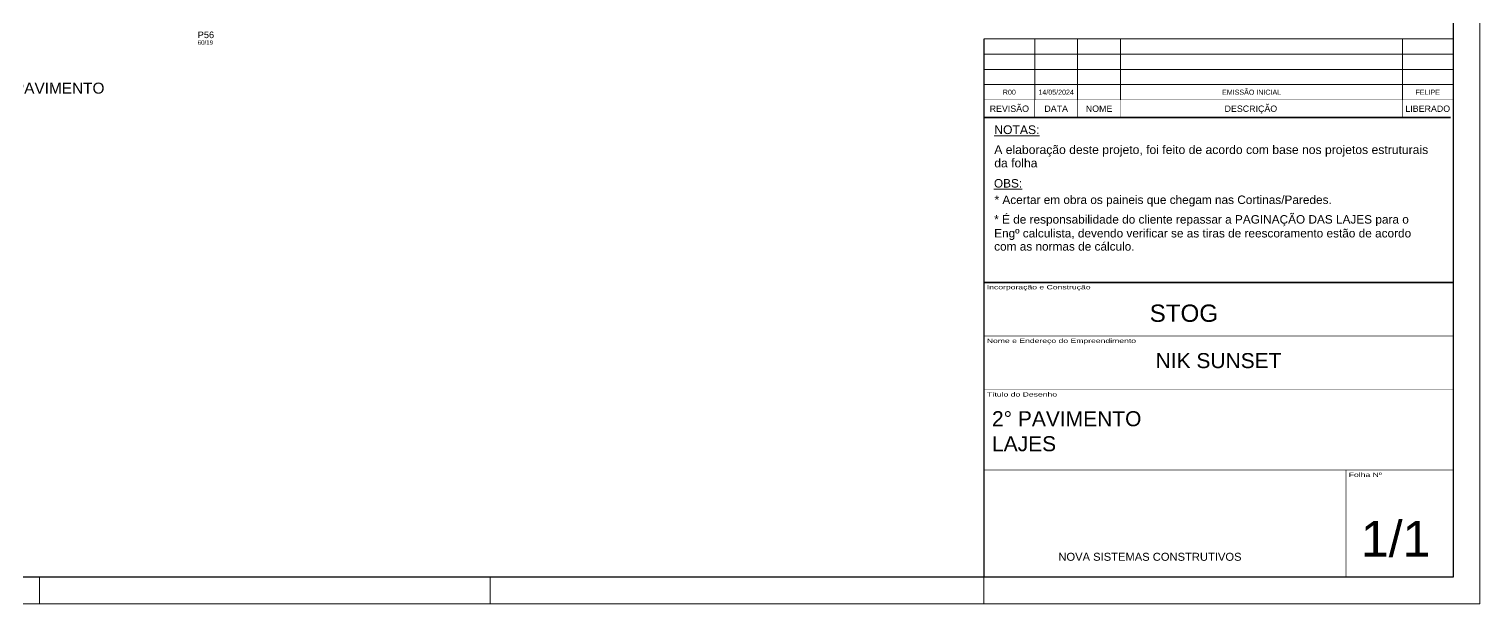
# Model space of a CAD drawing. Extents: x 2666 to 8994, y 352 to 3973.
# Drawn here: x 5697 to 8994, y 352 to 1659 of the extents above; entities that cross this region are included whole.
import ezdxf
from ezdxf.enums import TextEntityAlignment as Align

# ---------------------------------------------------------------- set-up
doc = ezdxf.new("R2010")
doc.units = 0
for name, color, linetype in [('7', 7, 'Continuous'), ('P-D', 2, 'Continuous'), ('PIL-N', 4, 'Continuous')]:
    doc.layers.add(name, color=color, linetype=linetype)
for name, color, linetype, lineweight in [('CARIMBO', 255, 'Continuous', 9), ('FOLHA', 255, 'Continuous', 5), ('Folhas', 255, 'Continuous', 9)]:
    doc.layers.add(name, color=color, linetype=linetype, lineweight=lineweight)
doc.styles.add('ARIAL', font='arial.ttf')
doc.styles.get("Standard").update_dxf_attribs({"font": 'arial.ttf'})
doc.styles.add('Tecnologia', font='')
doc.styles.add('VERDANA', font='verdana.ttf', dxfattribs={"oblique": 15})
doc.styles.get('Tecnologia').set_extended_font_data('Forgotten Futurist')

# ---------------------------------------------------------------- blocks, each defined once
blk = doc.blocks.new('Carimbo Laje')
at = {"layer": 'CARIMBO', "color": 30}
for points, const_width in [([(124981.9, 144853.7), (123684.7, 144853.7), (123684.7, 144038.4)], 4.45), ([(123684.7, 144705.5), (124981.9, 144705.5)], 1.48), ([(123684.7, 144557.3), (124981.9, 144557.3)], 1.48), ([(123684.7, 144334.9), (124981.9, 144334.9)], 1.48), ([(124685.4, 144038.4), (124685.4, 144334.9)], 1.48), ([(123684.7, 144038.4), (124981.9, 144038.4)], 1.48)]:
    blk.add_lwpolyline(points, dxfattribs=dict(at, const_width=const_width))
at = {"color": 0, "linetype": 'Continuous', "ltscale": 5, "style": 'ARIAL'}
blk.add_text('NOVA SISTEMAS CONSTRUTIVOS', height=22.118, dxfattribs=at).set_placement((123890.4, 144083.7))
at = {"color": 7, "style": 'ARIAL'}
blk.add_attdef('INCORPORAÇÃO_E_CONTRUÇÃO', text='', height=45.7, dxfattribs=at).set_placement((124364.7, 144777.9), align=Align.MIDDLE_CENTER)
blk.add_attdef('NOME_DA_OBRA', text='', height=41.5, dxfattribs=at).set_placement((124333.3, 144616.6), align=Align.CENTER)
for tag, p in [('PAVIMENTO', (123706.9, 144455.9)), ('TIPO_DE_PROJETO', (123706.9, 144386.8))]:
    blk.add_attdef(tag, p, '', height=41.5, dxfattribs=at)
at = {"color": 7, "style": 'ARIAL', "oblique": 10}
blk.add_attdef('FOLHA_Nº', text='', height=111.2, dxfattribs=at).set_placement((124832.8, 144149.1), align=Align.CENTER)
at = {"layer": 'CARIMBO', "color": 7, "style": 'VERDANA'}
blk.add_attdef('ENDEREÇO', text='', height=14.8, dxfattribs=at).set_placement((124333.3, 144572.1), align=Align.CENTER)
at = {"layer": 'Folhas', "style": 'Tecnologia', "width": 1.5}
for s, p in [('Incorporação e Construção', (123692.5, 144846.3)), ('Nome e Endereço do Empreendimento', (123692.5, 144698.1)), ('Título do Desenho', (123692.5, 144549.8)), ('Folha Nº', (124693.1, 144327.5))]:
    blk.add_text(s, height=11.86, dxfattribs=at).set_placement(p, align=Align.TOP_LEFT)
blk = doc.blocks.new('Revisão Carimbo')
at = {"color": 30}
for p, q in [((0, 155), (925, 155)), ((100, 35), (100, 155)), ((184.66, 35), (184.66, 155)), ((269.32, 35), (269.32, 155)), ((825, 35), (825, 155)), ((0, 125), (925, 125)), ((0, 95), (925, 95)), ((0, 65), (925, 65))]:
    blk.add_line(p, q, dxfattribs=at)
for points, const_width in [([(0, 0), (0, 155)], 3), ([(0, 35), (925, 35)], 1), ([(100, 35), (100, 0)], 1), ([(184.66, 35), (184.66, 0)], 1), ([(269.32, 35), (269.32, 0)], 1), ([(825, 35), (825, 0)], 1), ([(0, 0), (920, 0)], 3)]:
    blk.add_lwpolyline(points, dxfattribs=dict(at, const_width=const_width))
at = {"color": 7, "style": 'ARIAL'}
for s, p in [('REVISÃO', (50, 17.5)), ('DATA', (142.33, 17.5)), ('NOME', (226.99, 17.5)), ('DESCRIÇÃO', (526.27, 17.5)), ('LIBERADO', (875, 17.5))]:
    blk.add_text(s, height=12.5, dxfattribs=at).set_placement(p, align=Align.MIDDLE_CENTER)
at = {"layer": 'CARIMBO', "color": 7, "style": 'ARIAL'}
for tag, p in [('REVISÃO_03', (50, 140)), ('DATA', (142.33, 140)), ('NOME', (226.99, 140)), ('LIBERADO', (875, 140)), ('REVISÃO_02', (50, 110)), ('DATA', (142.33, 110)), ('NOME', (226.99, 110)), ('LIBERADO', (875, 110)), ('REVISÃO_01', (50, 80)), ('REVISÃO_00', (50, 50)), ('DATA', (142.33, 80)), ('NOME', (226.99, 80)), ('LIBERADO', (875, 80)), ('DATA', (142.33, 50)), ('NOME', (226.99, 50)), ('LIBERADO', (875, 50))]:
    blk.add_attdef(tag, text='', height=10, dxfattribs=at).set_placement(p, align=Align.MIDDLE_CENTER)
for p in [(279.32, 140), (279.32, 110), (279.32, 80), (279.32, 50)]:
    blk.add_attdef('DESCRIÇÃO', text='', height=10, dxfattribs=at).set_placement(p, align=Align.MIDDLE_LEFT)

msp = doc.modelspace()

# ---------------------------------------------------------------- linework, layer by layer
at = {"color": 30}
for p, q in [((8932.95, 3911.89), (8932.95, 412.56)), ((8932.95, 412.56), (2818.27, 412.56))]:
    msp.add_line(p, q, dxfattribs=at)
at = {"layer": 'CARIMBO', "color": 30, "const_width": 3.65}
msp.add_lwpolyline([(7866.77, 1082.73), (7866.77, 1457.35)], dxfattribs=at)
at = {"layer": 'FOLHA'}
for p, q in [((8993.91, 3972.85), (8993.91, 351.6)), ((5720.15, 351.6), (5720.15, 412.56)), ((6744.34, 412.56), (6744.34, 351.6)), ((7866.08, 412.56), (7866.08, 351.6)), ((8993.91, 351.6), (2665.86, 351.6))]:
    msp.add_line(p, q, dxfattribs=at)

# ---------------------------------------------------------------- block references
at = {"layer": 'CARIMBO', "color": 1}
ref = msp.add_blockref('Revisão Carimbo', (7866.77, 1457.35), dxfattribs=dict(at, xscale=1.152505138133646, yscale=1.152505138133646, zscale=1.152505138133646))
ref.add_attrib('REVISÃO_00', 'R00', dxfattribs={"color": 1, "height": 11.525, "style": 'ARIAL'}).set_placement((7924.4, 1514.98), align=Align.MIDDLE_CENTER)
ref.add_attrib('DATA', '14/05/2024', dxfattribs={"color": 1, "height": 11.525, "style": 'ARIAL'}).set_placement((8030.81, 1514.98), align=Align.MIDDLE_CENTER)
ref.add_attrib('DESCRIÇÃO', '                                                 EMISSÃO INICIAL', dxfattribs={"color": 1, "height": 11.5251, "style": 'ARIAL'}).set_placement((8188.69, 1514.98), align=Align.MIDDLE_LEFT)
ref.add_attrib('LIBERADO', 'FELIPE', dxfattribs={"color": 1, "height": 11.525, "style": 'ARIAL'}).set_placement((8875.21, 1514.98), align=Align.MIDDLE_CENTER)
at = {"layer": 'CARIMBO', "linetype": 'ByBlock'}
ref = msp.add_blockref('Carimbo Laje', (-93791.47, -117974.67), dxfattribs=dict(at, xscale=0.8219144908905698, yscale=0.8219144908905698, zscale=0.8219144908905698))
ref.add_attrib('FOLHA_Nº', '  1/1', (8660.04, 459.06), dxfattribs={"layer": '0', "height": 81.442, "style": 'ARIAL'})
ref.add_attrib('TIPO_DE_PROJETO', 'LAJES', (7885.05, 698.91), dxfattribs={"layer": '0', "height": 34.118, "style": 'ARIAL'})
ref.add_attrib('PAVIMENTO', '2° PAVIMENTO', (7885.05, 755.75), dxfattribs={"layer": '0', "height": 34.1176, "style": 'ARIAL'})
ref.add_attrib('NOME_DA_OBRA', 'NIK SUNSET', dxfattribs={"layer": '0', "height": 34.118, "style": 'ARIAL'}).set_placement((8399.86, 887.77), align=Align.CENTER)
ref.add_attrib('INCORPORAÇÃO_E_CONTRUÇÃO', 'STOG', dxfattribs={"layer": '0', "height": 39.265, "style": 'ARIAL'}).set_placement((8321.03, 1032.26), align=Align.TOP_CENTER)

# ---------------------------------------------------------------- texts
at = {"layer": '7', "linetype": 'Continuous'}
msp.add_text('2o. PAVIMENTO', height=25, rotation=359.99518, dxfattribs=at).set_placement((5604.25, 1511.73))
at = {"layer": 'CARIMBO', "style": 'ARIAL'}
for s, height, p in [('%%UNOTAS:', 19.751, (7890.18, 1419.83)), ('A elaboração deste projeto, foi feito de acordo com base nos projetos estruturais', 19.7506, (7890.18, 1374.51)), ('da folha', 19.751, (7890.18, 1344.13)), ('%%UOBS:', 19.202, (7889.43, 1298.28)), ('* Acertar em obra os paineis que chegam nas Cortinas/Paredes.', 19.2019, (7890.78, 1260.88)), ('* É de responsabilidade do cliente repassar a PAGINAÇÃO DAS LAJES para o', 19.2019, (7889.96, 1216.28)), ('Engº calculista, devendo verificar se as tiras de reescoramento estão de acordo', 19.2019, (7889.96, 1184.81)), ('com as normas de cálculo.', 19.2019, (7889.96, 1154.87))]:
    msp.add_text(s, height=height, dxfattribs=at).set_placement(p)
at = {"layer": 'P-D', "linetype": 'Continuous'}
msp.add_text('60/19', height=10, dxfattribs=at).set_placement((6080.05, 1622.9))
at = {"layer": 'PIL-N', "linetype": 'Continuous'}
msp.add_text('P56', height=15, dxfattribs=at).set_placement((6080.05, 1637.9))

doc.saveas('drawing.dxf')
